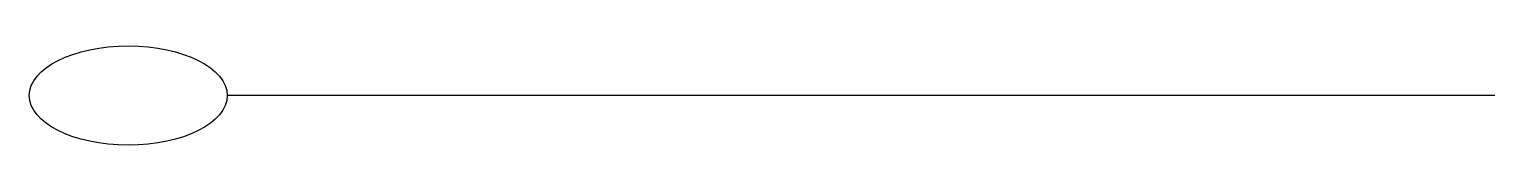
# Model space of a CAD drawing. Extents: x 329.94 to 331.21, y 151.37 to 151.46.
import ezdxf

# ---------------------------------------------------------------- set-up
doc = ezdxf.new("R2010")
doc.units = 0
doc.layers.add('2', color=2, linetype='CONTINUOUS')

msp = doc.modelspace()

# ---------------------------------------------------------------- linework, layer by layer
at = {"layer": '2'}
msp.add_line((331.212, 151.4153), (330.1135, 151.4153), dxfattribs=at)
msp.add_ellipse((330.0277, 151.4153), major_axis=(0.0858, 0), ratio=0.499998, dxfattribs=at)

doc.saveas('drawing.dxf')
